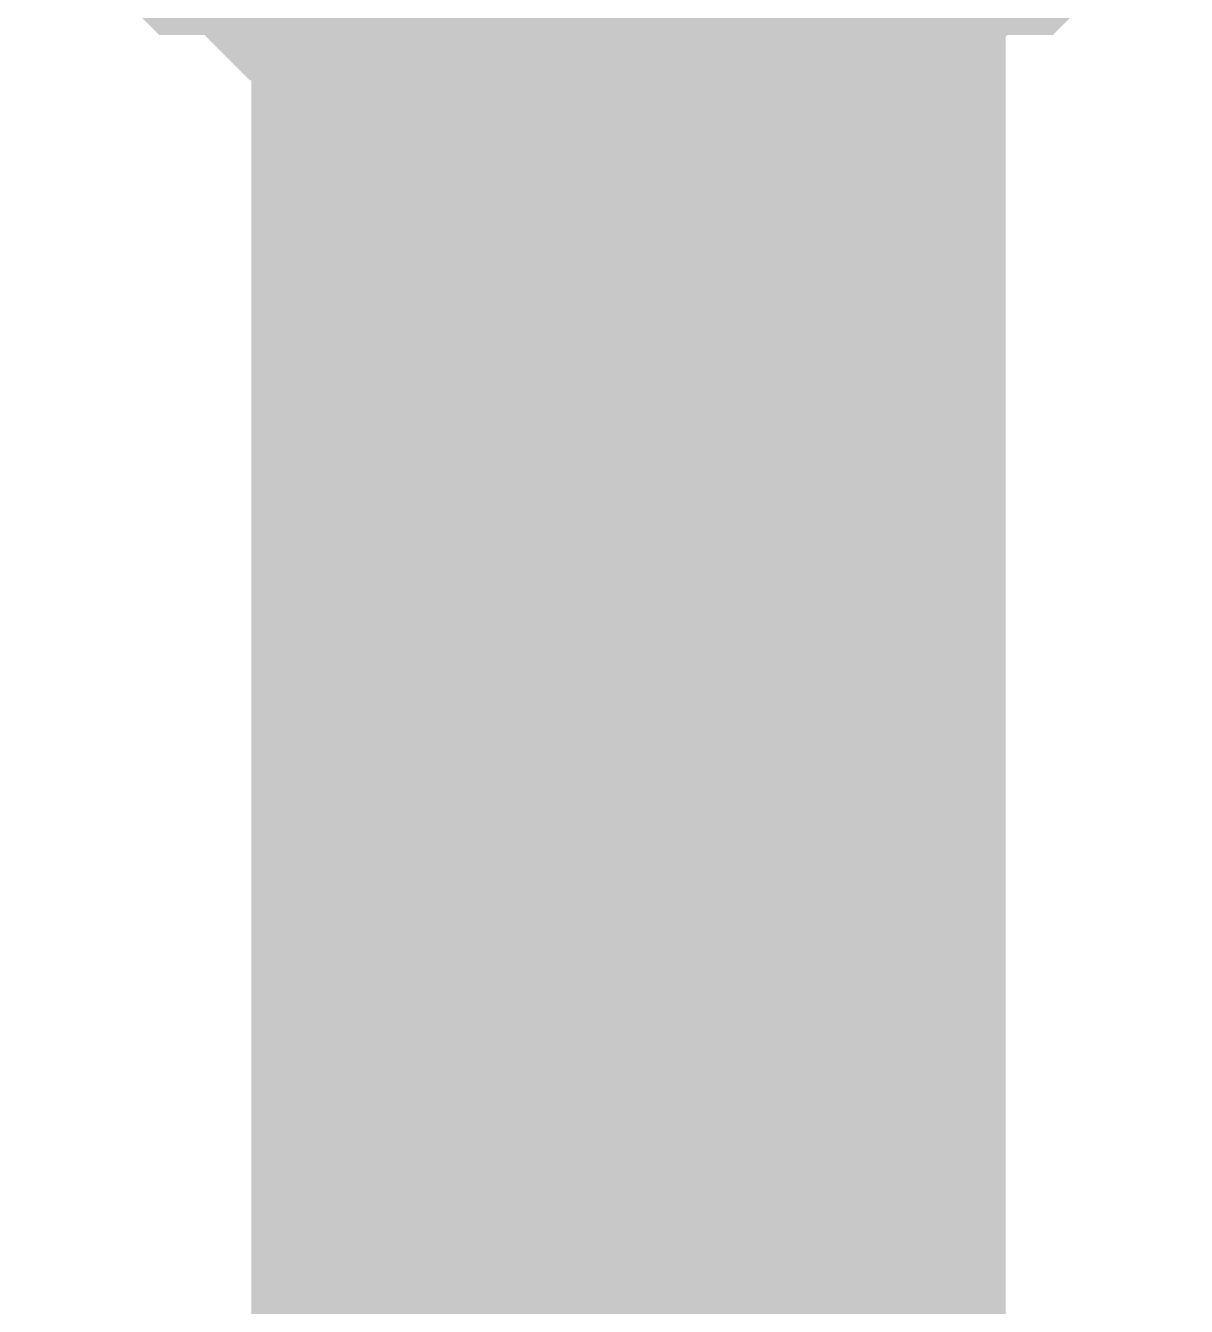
# Model space of a CAD drawing. Header units: inches. Extents: x 0 to 841, y 0 to 594.
# Drawn here: x 789.422 to 790.575, y 332.914 to 334.187 of the extents above; entities that cross this region are included whole.
import ezdxf

# ---------------------------------------------------------------- set-up
doc = ezdxf.new("R2010")
doc.units = ezdxf.units.IN
doc.layers.add('Sheet', color=255, linetype='Continuous')

msp = doc.modelspace()

# ---------------------------------------------------------------- linework, layer by layer
at = {"layer": 'Sheet'}
for points in [[(790.0208, 335.0009, 0.7493, 0.7493, 0), (790.0208, 329.476, 0.7493, 0.7493, 0)], [(790.0208, 329.9701, 0.2997, 0.2997, 0), (790.0208, 335.0009, 0.2997, 0.2997, 0)], [(790.0208, 334.2373, 0.2997, 0.2997, 0), (789.9759, 334.2373, 0.2997, 0.2997, 0), (789.9309, 334.2373, 0.2997, 0.2997, 0), (789.886, 334.2373, 0.2997, 0.2997, 0), (789.8411, 334.2373, 0.2997, 0.2997, 0), (789.8411, 334.2373, 0.2997, 0.2997, 0), (789.7962, 334.2822, 0.2997, 0.2997, 0), (789.7513, 334.2822, 0.2997, 0.2997, 0), (789.7064, 334.2822, 0.2997, 0.2997, 0), (789.6615, 334.3271, 0.2997, 0.2997, 0), (789.6615, 334.3271, 0.2997, 0.2997, 0), (789.6165, 334.3271, 0.2997, 0.2997, 0), (789.5716, 334.3721, 0.2997, 0.2997, 0)], [(790.0208, 334.2373, 0.2997, 0.2997, 0), (789.9759, 334.2373, 0.2997, 0.2997, 0), (789.9309, 334.2373, 0.2997, 0.2997, 0), (789.886, 334.2373, 0.2997, 0.2997, 0), (789.8411, 334.2373, 0.2997, 0.2997, 0), (789.8411, 334.2373, 0.2997, 0.2997, 0), (789.7962, 334.2822, 0.2997, 0.2997, 0), (789.7513, 334.2822, 0.2997, 0.2997, 0), (789.7064, 334.2822, 0.2997, 0.2997, 0), (789.6615, 334.3271, 0.2997, 0.2997, 0), (789.6615, 334.3271, 0.2997, 0.2997, 0), (789.6165, 334.3271, 0.2997, 0.2997, 0), (789.5716, 334.3721, 0.2997, 0.2997, 0)], [(790.0208, 334.2373, 0.2997, 0.2997, 0), (789.9759, 334.2373, 0.2997, 0.2997, 0), (789.9309, 334.2373, 0.2997, 0.2997, 0), (789.886, 334.2373, 0.2997, 0.2997, 0), (789.8411, 334.2373, 0.2997, 0.2997, 0), (789.8411, 334.2373, 0.2997, 0.2997, 0), (789.7962, 334.2822, 0.2997, 0.2997, 0), (789.7513, 334.2822, 0.2997, 0.2997, 0), (789.7064, 334.2822, 0.2997, 0.2997, 0), (789.6615, 334.3271, 0.2997, 0.2997, 0), (789.6615, 334.3271, 0.2997, 0.2997, 0), (789.6165, 334.3271, 0.2997, 0.2997, 0), (789.5716, 334.3721, 0.2997, 0.2997, 0)], [(790.0208, 334.2373, 0.2997, 0.2997, 0), (789.9759, 334.2373, 0.2997, 0.2997, 0), (789.9309, 334.2373, 0.2997, 0.2997, 0), (789.886, 334.2373, 0.2997, 0.2997, 0), (789.8411, 334.2373, 0.2997, 0.2997, 0), (789.8411, 334.2373, 0.2997, 0.2997, 0), (789.7962, 334.2822, 0.2997, 0.2997, 0), (789.7513, 334.2822, 0.2997, 0.2997, 0), (789.7064, 334.2822, 0.2997, 0.2997, 0), (789.6615, 334.3271, 0.2997, 0.2997, 0), (789.6615, 334.3271, 0.2997, 0.2997, 0), (789.6165, 334.3271, 0.2997, 0.2997, 0), (789.5716, 334.3721, 0.2997, 0.2997, 0)], [(790.0208, 334.2373, 0.2997, 0.2997, 0), (789.9759, 334.2373, 0.2997, 0.2997, 0), (789.9309, 334.2373, 0.2997, 0.2997, 0), (789.886, 334.2373, 0.2997, 0.2997, 0), (789.8411, 334.2373, 0.2997, 0.2997, 0), (789.8411, 334.2373, 0.2997, 0.2997, 0), (789.7962, 334.2822, 0.2997, 0.2997, 0), (789.7513, 334.2822, 0.2997, 0.2997, 0), (789.7064, 334.2822, 0.2997, 0.2997, 0), (789.6615, 334.3271, 0.2997, 0.2997, 0), (789.6615, 334.3271, 0.2997, 0.2997, 0), (789.6165, 334.3271, 0.2997, 0.2997, 0), (789.5716, 334.3721, 0.2997, 0.2997, 0)], [(790.0208, 334.2373, 0.2997, 0.2997, 0), (789.9759, 334.2373, 0.2997, 0.2997, 0), (789.9309, 334.2373, 0.2997, 0.2997, 0), (789.886, 334.2373, 0.2997, 0.2997, 0), (789.8411, 334.2373, 0.2997, 0.2997, 0), (789.8411, 334.2373, 0.2997, 0.2997, 0), (789.7962, 334.2822, 0.2997, 0.2997, 0), (789.7513, 334.2822, 0.2997, 0.2997, 0), (789.7064, 334.2822, 0.2997, 0.2997, 0), (789.6615, 334.3271, 0.2997, 0.2997, 0), (789.6615, 334.3271, 0.2997, 0.2997, 0), (789.6165, 334.3271, 0.2997, 0.2997, 0), (789.5716, 334.3721, 0.2997, 0.2997, 0)], [(790.425, 334.3721, 0.2997, 0.2997, 0), (790.3801, 334.3271, 0.2997, 0.2997, 0), (790.3801, 334.3271, 0.2997, 0.2997, 0), (790.3352, 334.3271, 0.2997, 0.2997, 0), (790.2903, 334.2822, 0.2997, 0.2997, 0), (790.2903, 334.2822, 0.2997, 0.2997, 0), (790.2454, 334.2822, 0.2997, 0.2997, 0), (790.2004, 334.2373, 0.2997, 0.2997, 0), (790.1555, 334.2373, 0.2997, 0.2997, 0), (790.1106, 334.2373, 0.2997, 0.2997, 0), (790.1106, 334.2373, 0.2997, 0.2997, 0), (790.0657, 334.2373, 0.2997, 0.2997, 0), (790.0208, 334.2373, 0.2997, 0.2997, 0)], [(790.425, 334.3721, 0.2997, 0.2997, 0), (790.3801, 334.3271, 0.2997, 0.2997, 0), (790.3801, 334.3271, 0.2997, 0.2997, 0), (790.3352, 334.3271, 0.2997, 0.2997, 0), (790.2903, 334.2822, 0.2997, 0.2997, 0), (790.2903, 334.2822, 0.2997, 0.2997, 0), (790.2454, 334.2822, 0.2997, 0.2997, 0), (790.2004, 334.2373, 0.2997, 0.2997, 0), (790.1555, 334.2373, 0.2997, 0.2997, 0), (790.1106, 334.2373, 0.2997, 0.2997, 0), (790.1106, 334.2373, 0.2997, 0.2997, 0), (790.0657, 334.2373, 0.2997, 0.2997, 0), (790.0208, 334.2373, 0.2997, 0.2997, 0)], [(790.425, 334.3721, 0.2997, 0.2997, 0), (790.3801, 334.3271, 0.2997, 0.2997, 0), (790.3801, 334.3271, 0.2997, 0.2997, 0), (790.3352, 334.3271, 0.2997, 0.2997, 0), (790.2903, 334.2822, 0.2997, 0.2997, 0), (790.2903, 334.2822, 0.2997, 0.2997, 0), (790.2454, 334.2822, 0.2997, 0.2997, 0), (790.2004, 334.2373, 0.2997, 0.2997, 0), (790.1555, 334.2373, 0.2997, 0.2997, 0), (790.1106, 334.2373, 0.2997, 0.2997, 0), (790.1106, 334.2373, 0.2997, 0.2997, 0), (790.0657, 334.2373, 0.2997, 0.2997, 0), (790.0208, 334.2373, 0.2997, 0.2997, 0)], [(790.425, 334.3721, 0.2997, 0.2997, 0), (790.3801, 334.3271, 0.2997, 0.2997, 0), (790.3801, 334.3271, 0.2997, 0.2997, 0), (790.3352, 334.3271, 0.2997, 0.2997, 0), (790.2903, 334.2822, 0.2997, 0.2997, 0), (790.2903, 334.2822, 0.2997, 0.2997, 0), (790.2454, 334.2822, 0.2997, 0.2997, 0), (790.2004, 334.2373, 0.2997, 0.2997, 0), (790.1555, 334.2373, 0.2997, 0.2997, 0), (790.1106, 334.2373, 0.2997, 0.2997, 0), (790.1106, 334.2373, 0.2997, 0.2997, 0), (790.0657, 334.2373, 0.2997, 0.2997, 0), (790.0208, 334.2373, 0.2997, 0.2997, 0)], [(790.425, 334.3721, 0.2997, 0.2997, 0), (790.3801, 334.3271, 0.2997, 0.2997, 0), (790.3801, 334.3271, 0.2997, 0.2997, 0), (790.3352, 334.3271, 0.2997, 0.2997, 0), (790.2903, 334.2822, 0.2997, 0.2997, 0), (790.2903, 334.2822, 0.2997, 0.2997, 0), (790.2454, 334.2822, 0.2997, 0.2997, 0), (790.2004, 334.2373, 0.2997, 0.2997, 0), (790.1555, 334.2373, 0.2997, 0.2997, 0), (790.1106, 334.2373, 0.2997, 0.2997, 0), (790.1106, 334.2373, 0.2997, 0.2997, 0), (790.0657, 334.2373, 0.2997, 0.2997, 0), (790.0208, 334.2373, 0.2997, 0.2997, 0)], [(790.425, 334.3721, 0.2997, 0.2997, 0), (790.3801, 334.3271, 0.2997, 0.2997, 0), (790.3801, 334.3271, 0.2997, 0.2997, 0), (790.3352, 334.3271, 0.2997, 0.2997, 0), (790.2903, 334.2822, 0.2997, 0.2997, 0), (790.2903, 334.2822, 0.2997, 0.2997, 0), (790.2454, 334.2822, 0.2997, 0.2997, 0), (790.2004, 334.2373, 0.2997, 0.2997, 0), (790.1555, 334.2373, 0.2997, 0.2997, 0), (790.1106, 334.2373, 0.2997, 0.2997, 0), (790.1106, 334.2373, 0.2997, 0.2997, 0), (790.0657, 334.2373, 0.2997, 0.2997, 0), (790.0208, 334.2373, 0.2997, 0.2997, 0)]]:
    msp.add_lwpolyline(points, format="xyseb", dxfattribs=at)

doc.saveas('drawing.dxf')
